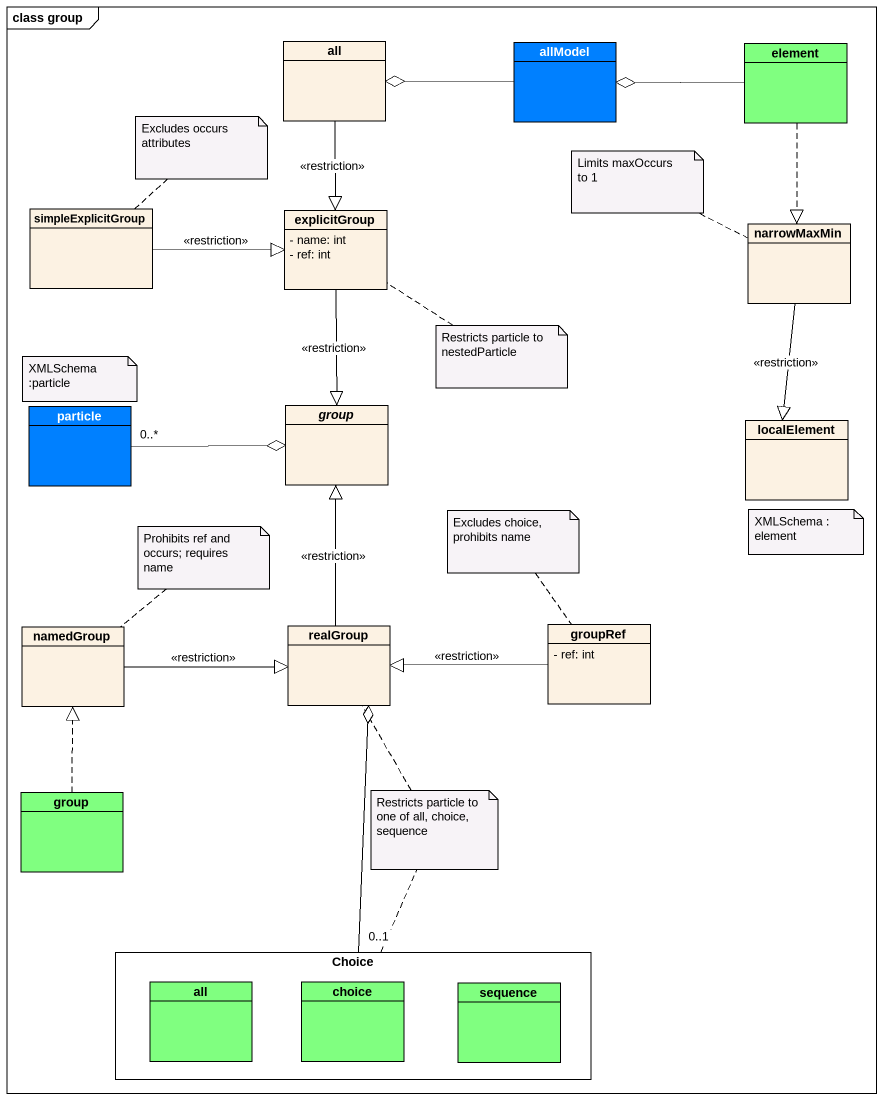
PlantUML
@startuml
mainframe class group
hide circle
hide empty members
skinparam classAttributeIconSize 0
class all
class allModel #0080FF
class element #80FF80
class simpleExplicitGroup
class explicitGroup {
  - name: int
  - ref: int
}
class narrowMaxMin
class particle #0080FF
abstract class "group" as group_
class localElement
class namedGroup
class realGroup
class groupRef {
  - ref: int
}
class "group" as group__2 #80FF80
rectangle Choice {
  class "all" as all_2 #80FF80
  class choice #80FF80
  class sequence #80FF80
}
all --|> explicitGroup : <<restriction>>
allModel -left-o all
element -left-o allModel
element ..|> narrowMaxMin
simpleExplicitGroup -right-|> explicitGroup : <<restriction>>
explicitGroup --|> group_ : <<restriction>>
narrowMaxMin --|> localElement : <<restriction>>
particle "0..*" -right-o group_
namedGroup -right-|> realGroup : <<restriction>>
realGroup -up-|> group_ : <<restriction>>
groupRef -left-|> realGroup : <<restriction>>
group__2 .up.|> namedGroup
Choice "0..1" -up-o realGroup
note top of simpleExplicitGroup : Excludes occurs attributes
note left of narrowMaxMin : Limits maxOccurs to 1
note as N3
  XMLSchema :particle
end note
note bottom of explicitGroup : Restricts particle to nestedParticle
note top of groupRef : Excludes choice, prohibits name
note as N6
  XMLSchema : element
end note
note top of namedGroup : Prohibits ref and occurs; requires name
note as N8
  Restricts particle to one of all, choice, sequence
end note
N8 .. realGroup
N8 .. Choice
@enduml
